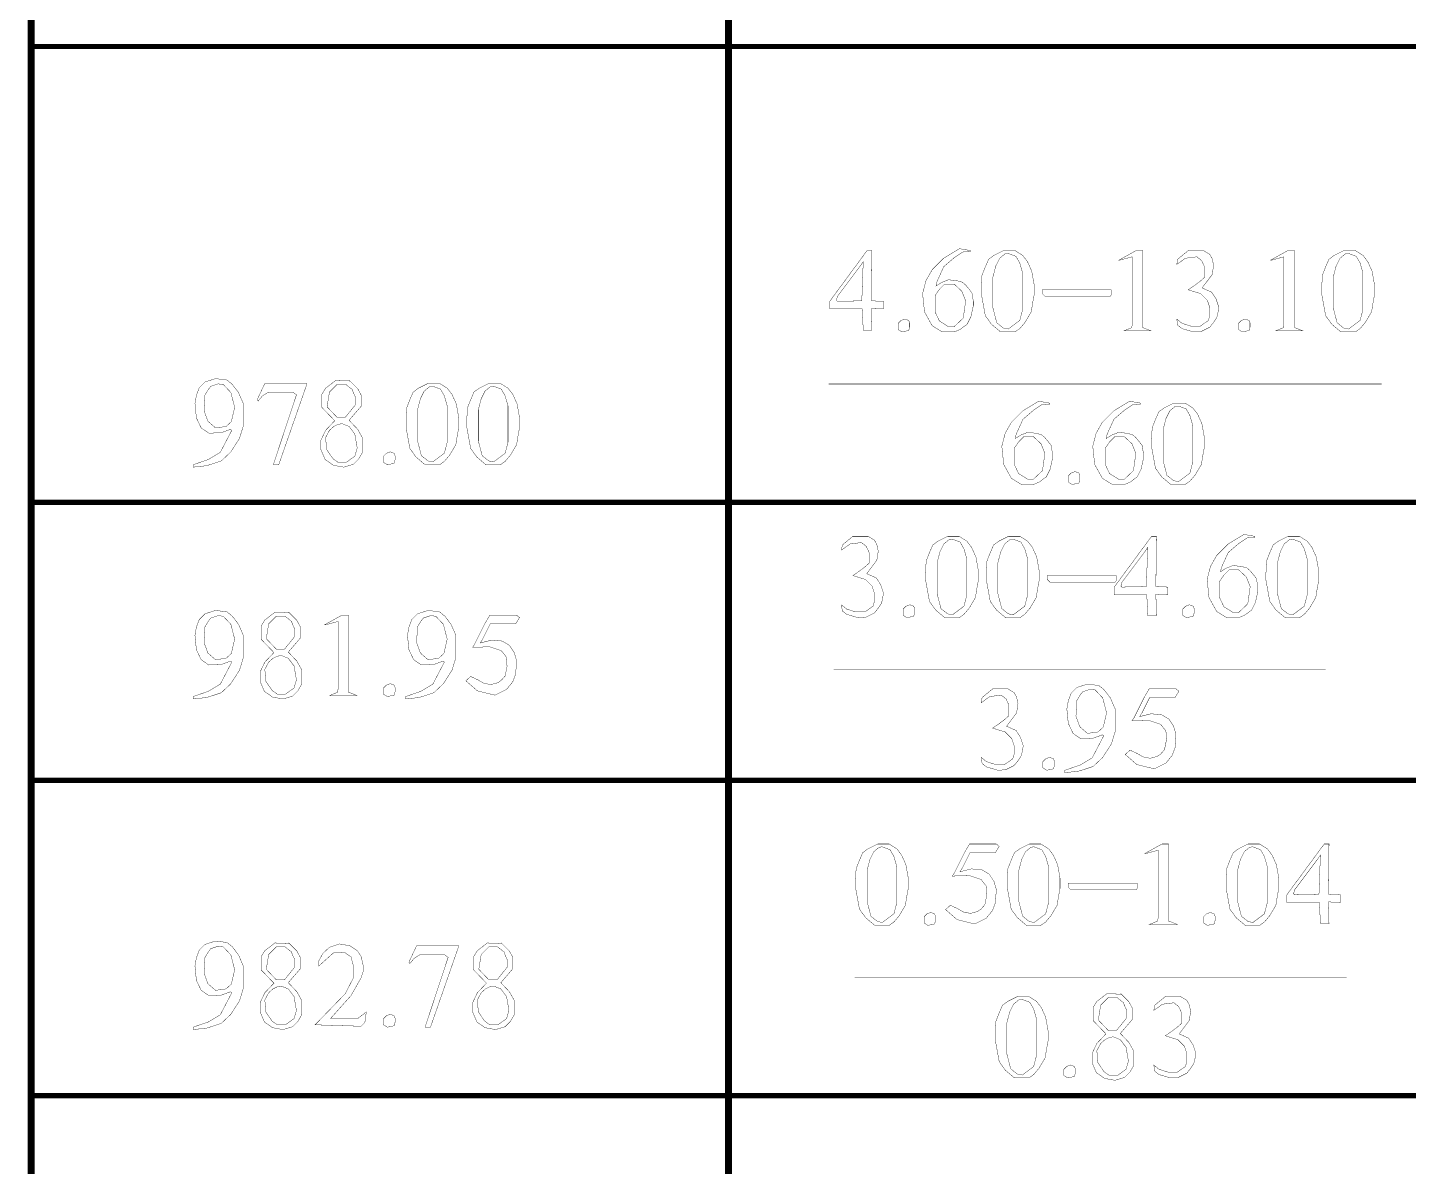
# Model space of a CAD drawing. Extents: x 94 to 452, y -72 to 1042.
# Drawn here: x 146.13 to 185.72, y 226.56 to 259.22 of the extents above; entities that cross this region are included whole.
import ezdxf

# ---------------------------------------------------------------- set-up
doc = ezdxf.new("R2010")
doc.units = 0
doc.header["$MEASUREMENT"] = 0
doc.layers.add('TREE_LAYER', color=7, linetype='Continuous')

msp = doc.modelspace()

# ---------------------------------------------------------------- linework, layer by layer
at = {"layer": 'TREE_LAYER'}
for points, const_width, elevation in [([(146.22612, 324.946668), (146.22612, 219.464371)], 0.2, 105.482297), ([(146.22612, 281.747003), (146.22612, 258.676682)], 0.2, 23.070321), ([(166.22612, 281.747003), (166.22612, 258.676682)], 0.2, 23.070321), ([(146.22612, 258.676682), (146.22612, 245.605679)], 0.2, 13.071003), ([(146.22612, 258.676682), (166.22612, 258.676682)], 0.15, 20), ([(166.22612, 258.676682), (166.22612, 245.605679)], 0.2, 13.071003), ([(166.22612, 258.676682), (186.22612, 258.676682)], 0.15, 20), ([(170.333803, 252.825144), (170.196548, 252.825144), (169.12596, 251.370242), (169.12596, 251.150635), (170.059293, 251.150635), (170.086744, 250.546713), (170.333803, 250.546713), (170.320077, 251.16436), (170.663215, 251.150635), (170.663215, 251.370242), (170.320077, 251.383968), (170.333803, 252.825144), (170.333803, 252.825144)], 0.01, 956), ([(173.161254, 252.825144), (172.845568, 252.880046), (172.392626, 252.605537), (172.063215, 252.276125), (171.884783, 251.960438), (171.788705, 251.58985), (171.843607, 251.068282), (172.063215, 250.670242), (172.35145, 250.491811), (172.694587, 250.491811), (172.859293, 250.560438), (173.065175, 250.711419), (173.174979, 250.931027), (173.243607, 251.246713), (173.243607, 251.370242), (173.20243, 251.617301), (173.092626, 251.754556), (173.023999, 251.836909), (172.927921, 251.919262), (172.77694, 251.960438), (172.529881, 251.987889), (172.323999, 251.905537), (172.173019, 251.809458), (172.20047, 251.932987), (172.392626, 252.358478), (172.406352, 252.372203), (172.694587, 252.619262), (172.941646, 252.783968), (172.941646, 252.783968), (173.161254, 252.797693), (173.161254, 252.825144), (173.161254, 252.825144)], 0.01, 956), ([(174.437724, 252.825144), (174.108313, 252.825144), (173.833803, 252.687889), (173.682823, 252.578086), (173.586744, 252.358478), (173.490666, 252.111419), (173.47694, 251.782007), (173.47694, 251.562399), (173.586744, 250.958478), (173.765175, 250.711419), (174.02596, 250.491811), (174.437724, 250.491811), (174.437724, 250.491811), (174.574979, 250.587889), (174.72596, 250.766321), (174.904391, 251.068282), (174.945568, 251.329066), (174.986744, 251.548674), (174.986744, 251.658478), (174.986744, 251.850635), (174.918117, 252.234948), (174.794587, 252.509458), (174.657332, 252.687889), (174.437724, 252.825144), (174.437724, 252.825144)], 0.01, 956), ([(174.218117, 252.742791), (174.245568, 252.742791), (174.465175, 252.660438), (174.574979, 252.468282), (174.657332, 252.180046), (174.657332, 251.136909), (174.574979, 250.821223), (174.245568, 250.574164), (174.108313, 250.601615), (173.916156, 250.752595), (173.806352, 251.178086), (173.806352, 252.070242), (173.888705, 252.385929), (173.998509, 252.605537), (174.149489, 252.729066), (174.218117, 252.742791), (174.218117, 252.742791)], 0.01, 956), ([(178.10243, 252.825144), (177.910273, 252.825144), (177.416156, 252.550635), (177.443607, 252.550635), (177.80047, 252.646713), (177.80047, 252.399654), (177.80047, 250.711419), (177.786744, 250.61534), (177.553411, 250.519262), (178.349489, 250.519262), (178.143607, 250.601615), (178.10243, 250.61534), (178.10243, 250.697693), (178.10243, 252.825144), (178.10243, 252.825144)], 0.01, 956), ([(179.845568, 252.825144), (179.406352, 252.825144), (179.104391, 252.578086), (179.07694, 252.427105), (179.323999, 252.605537), (179.653411, 252.646713), (179.790666, 252.536909), (179.873019, 252.358478), (179.873019, 252.056517), (179.749489, 251.946713), (179.584783, 251.823184), (179.406352, 251.699654), (179.763215, 251.58985), (179.955372, 251.397693), (180.023999, 251.191811), (180.023999, 250.958478), (179.982823, 250.821223), (179.749489, 250.656517), (179.488705, 250.656517), (179.227921, 250.73887), (179.07694, 250.862399), (179.104391, 250.683968), (179.227921, 250.587889), (179.557332, 250.491811), (179.77694, 250.505537), (180.023999, 250.629066), (180.133803, 250.766321), (180.216156, 250.88985), (180.243607, 250.972203), (180.284783, 251.191811), (180.20243, 251.43887), (180.078901, 251.631027), (179.804391, 251.754556), (180.092626, 252.13887), (180.133803, 252.399654), (180.092626, 252.591811), (180.023999, 252.71534), (179.845568, 252.825144), (179.845568, 252.825144)], 0.01, 956), ([(182.453411, 252.825144), (182.261254, 252.825144), (181.767136, 252.550635), (181.794587, 252.550635), (182.15145, 252.646713), (182.15145, 252.399654), (182.15145, 250.711419), (182.137724, 250.61534), (181.904391, 250.519262), (182.70047, 250.519262), (182.494587, 250.601615), (182.453411, 250.61534), (182.453411, 250.697693), (182.453411, 252.825144), (182.453411, 252.825144)], 0.01, 956), ([(184.196548, 252.825144), (183.867136, 252.825144), (183.592626, 252.687889), (183.441646, 252.578086), (183.345568, 252.358478), (183.249489, 252.111419), (183.235764, 251.782007), (183.235764, 251.562399), (183.345568, 250.958478), (183.523999, 250.711419), (183.784783, 250.491811), (184.196548, 250.491811), (184.196548, 250.491811), (184.333803, 250.587889), (184.484783, 250.766321), (184.663215, 251.068282), (184.704391, 251.329066), (184.745568, 251.548674), (184.745568, 251.658478), (184.745568, 251.850635), (184.67694, 252.234948), (184.553411, 252.509458), (184.416156, 252.687889), (184.196548, 252.825144), (184.196548, 252.825144)], 0.01, 956), ([(183.97694, 252.742791), (184.004391, 252.742791), (184.223999, 252.660438), (184.333803, 252.468282), (184.416156, 252.180046), (184.416156, 251.136909), (184.333803, 250.821223), (184.004391, 250.574164), (183.867136, 250.601615), (183.674979, 250.752595), (183.565175, 251.178086), (183.565175, 252.070242), (183.647528, 252.385929), (183.757332, 252.605537), (183.908313, 252.729066), (183.97694, 252.742791), (183.97694, 252.742791)], 0.01, 956), ([(170.004391, 252.385929), (170.086744, 252.509458), (170.045568, 251.383968), (169.345568, 251.370242), (169.318117, 251.397693), (169.345568, 251.507497), (170.004391, 252.385929), (170.004391, 252.385929)], 0.01, 956), ([(172.35145, 251.795733), (172.420077, 251.86436), (172.694587, 251.86436), (172.914195, 251.658478), (173.023999, 251.383968), (172.955372, 250.88985), (172.694587, 250.642791), (172.529881, 250.642791), (172.269097, 250.807497), (172.145568, 251.068282), (172.145568, 251.534948), (172.282823, 251.727105), (172.35145, 251.795733), (172.35145, 251.795733)], 0.01, 956), ([(177.196548, 251.699654), (175.220077, 251.699654), (175.220077, 251.58985), (175.30243, 251.507497), (177.169097, 251.507497), (177.196548, 251.548674), (177.196548, 251.699654), (177.196548, 251.699654)], 0.01, 956), ([(171.390666, 250.821223), (171.280862, 250.862399), (171.171058, 250.821223), (171.088705, 250.73887), (171.088705, 250.560438), (171.198509, 250.491811), (171.390666, 250.532987), (171.418117, 250.629066), (171.418117, 250.642791), (171.418117, 250.752595), (171.390666, 250.821223), (171.390666, 250.821223)], 0.01, 956), ([(181.149489, 250.821223), (181.039685, 250.862399), (180.929881, 250.821223), (180.847528, 250.73887), (180.847528, 250.560438), (180.957332, 250.491811), (181.149489, 250.532987), (181.17694, 250.629066), (181.17694, 250.642791), (181.17694, 250.752595), (181.149489, 250.821223), (181.149489, 250.821223)], 0.01, 956), ([(151.843924, 249.112306), (151.514512, 249.153482), (151.212552, 249.057404), (151.047846, 248.892698), (150.965493, 248.67309), (150.924316, 248.439757), (150.965493, 248.027992), (151.102748, 247.739757), (151.322356, 247.588776), (151.679218, 247.602502), (151.940003, 247.69858), (151.981179, 247.671129), (151.651767, 247.039757), (151.30863, 246.833874), (150.869414, 246.682894), (150.869414, 246.614266), (151.253728, 246.655443), (151.432159, 246.710345), (151.679218, 246.792698), (151.926277, 247.026031), (151.953728, 247.053482), (152.200787, 247.437796), (152.310591, 247.794659), (152.310591, 248.439757), (152.173336, 248.755443), (151.994905, 248.988776), (151.843924, 249.112306), (151.843924, 249.112306)], 0.01, 957), ([(155.35765, 249.084855), (154.95961, 249.09858), (154.671375, 248.878972), (154.561571, 248.700541), (154.561571, 248.329953), (154.932159, 247.945639), (154.671375, 247.671129), (154.53412, 247.382894), (154.53412, 247.12211), (154.65765, 246.833874), (154.890983, 246.669168), (155.192944, 246.614266), (155.467454, 246.696619), (155.618434, 246.8476), (155.728238, 247.039757), (155.728238, 247.451521), (155.590983, 247.69858), (155.343924, 247.959365), (155.687061, 248.357404), (155.687061, 248.686816), (155.590983, 248.865247), (155.35765, 249.09858), (155.35765, 249.084855)], 0.01, 957), ([(151.500787, 248.975051), (151.58314, 249.002502), (151.73412, 248.988776), (151.953728, 248.755443), (152.063532, 248.329953), (151.967454, 247.918188), (151.816473, 247.780933), (151.514512, 247.739757), (151.294905, 247.931914), (151.185101, 248.233874), (151.212552, 248.686816), (151.322356, 248.865247), (151.336081, 248.878972), (151.377258, 248.933874), (151.500787, 248.975051), (151.500787, 248.975051)], 0.01, 957), ([(154.136081, 249.016227), (152.928238, 249.016227), (152.70863, 248.549561), (152.70863, 248.549561), (152.736081, 248.508384), (152.85961, 248.659365), (153.038042, 248.769168), (153.724316, 248.769168), (153.83412, 248.686816), (153.175297, 246.696619), (153.175297, 246.682894), (153.326277, 246.682894), (154.136081, 249.002502), (154.136081, 249.016227), (154.136081, 249.016227)], 0.01, 957), ([(154.987061, 248.975051), (155.000787, 248.988776), (155.247846, 248.988776), (155.440003, 248.837796), (155.453728, 248.782894), (155.522356, 248.631914), (155.522356, 248.39858), (155.23412, 248.041717), (155.000787, 248.041717), (154.712552, 248.343678), (154.781179, 248.769168), (154.987061, 248.975051), (154.987061, 248.975051)], 0.01, 957), ([(157.938042, 249.016227), (157.60863, 249.016227), (157.33412, 248.878972), (157.18314, 248.769168), (157.087061, 248.549561), (156.990983, 248.302502), (156.977258, 247.97309), (156.977258, 247.753482), (157.087061, 247.149561), (157.265493, 246.902502), (157.526277, 246.682894), (157.938042, 246.682894), (157.938042, 246.682894), (158.075297, 246.778972), (158.226277, 246.957404), (158.404709, 247.259365), (158.445885, 247.520149), (158.487061, 247.739757), (158.487061, 247.849561), (158.487061, 248.041717), (158.418434, 248.426031), (158.294905, 248.700541), (158.15765, 248.878972), (157.938042, 249.016227), (157.938042, 249.016227)], 0.01, 957), ([(157.718434, 248.933874), (157.745885, 248.933874), (157.965493, 248.851521), (158.075297, 248.659365), (158.15765, 248.371129), (158.15765, 247.327992), (158.075297, 247.012306), (157.745885, 246.765247), (157.60863, 246.792698), (157.416473, 246.943678), (157.306669, 247.369168), (157.306669, 248.261325), (157.389022, 248.577012), (157.498826, 248.796619), (157.649807, 248.920149), (157.718434, 248.933874), (157.718434, 248.933874)], 0.01, 957), ([(159.681179, 249.016227), (159.351767, 249.016227), (159.077258, 248.878972), (158.926277, 248.769168), (158.830199, 248.549561), (158.73412, 248.302502), (158.720395, 247.97309), (158.720395, 247.753482), (158.830199, 247.149561), (159.00863, 246.902502), (159.269414, 246.682894), (159.681179, 246.682894), (159.681179, 246.682894), (159.818434, 246.778972), (159.969414, 246.957404), (160.147846, 247.259365), (160.189022, 247.520149), (160.230199, 247.739757), (160.230199, 247.849561), (160.230199, 248.041717), (160.161571, 248.426031), (160.038042, 248.700541), (159.900787, 248.878972), (159.681179, 249.016227), (159.681179, 249.016227)], 0.01, 957), ([(159.461571, 248.933874), (159.489022, 248.933874), (159.70863, 248.851521), (159.818434, 248.659365), (159.900787, 248.371129), (159.900787, 247.327992), (159.818434, 247.012306), (159.489022, 246.765247), (159.351767, 246.792698), (159.15961, 246.943678), (159.049807, 247.369168), (159.049807, 248.261325), (159.132159, 248.577012), (159.241963, 248.796619), (159.392944, 248.920149), (159.461571, 248.933874), (159.461571, 248.933874)], 0.01, 957), ([(169.098509, 248.999164), (184.95145, 248.999164)], 0.01, 956), ([(175.432823, 248.450144), (175.117136, 248.505046), (174.664195, 248.230537), (174.334783, 247.901125), (174.156352, 247.585438), (174.060273, 247.21485), (174.115175, 246.693282), (174.334783, 246.295242), (174.623019, 246.116811), (174.966156, 246.116811), (175.130862, 246.185438), (175.336744, 246.336419), (175.446548, 246.556027), (175.515175, 246.871713), (175.515175, 246.995242), (175.473999, 247.242301), (175.364195, 247.379556), (175.295568, 247.461909), (175.199489, 247.544262), (175.048509, 247.585438), (174.80145, 247.612889), (174.595568, 247.530537), (174.444587, 247.434458), (174.472038, 247.557987), (174.664195, 247.983478), (174.677921, 247.997203), (174.966156, 248.244262), (175.213215, 248.408968), (175.213215, 248.408968), (175.432823, 248.422693), (175.432823, 248.450144), (175.432823, 248.450144)], 0.01, 956), ([(178.040666, 248.450144), (177.724979, 248.505046), (177.272038, 248.230537), (176.942626, 247.901125), (176.764195, 247.585438), (176.668117, 247.21485), (176.723019, 246.693282), (176.942626, 246.295242), (177.230862, 246.116811), (177.573999, 246.116811), (177.738705, 246.185438), (177.944587, 246.336419), (178.054391, 246.556027), (178.123019, 246.871713), (178.123019, 246.995242), (178.081842, 247.242301), (177.972038, 247.379556), (177.903411, 247.461909), (177.807332, 247.544262), (177.656352, 247.585438), (177.409293, 247.612889), (177.203411, 247.530537), (177.05243, 247.434458), (177.079881, 247.557987), (177.272038, 247.983478), (177.285764, 247.997203), (177.573999, 248.244262), (177.821058, 248.408968), (177.821058, 248.408968), (178.040666, 248.422693), (178.040666, 248.450144), (178.040666, 248.450144)], 0.01, 956), ([(179.317136, 248.450144), (178.987724, 248.450144), (178.713215, 248.312889), (178.562234, 248.203086), (178.466156, 247.983478), (178.370077, 247.736419), (178.356352, 247.407007), (178.356352, 247.187399), (178.466156, 246.583478), (178.644587, 246.336419), (178.905372, 246.116811), (179.317136, 246.116811), (179.317136, 246.116811), (179.454391, 246.212889), (179.605372, 246.391321), (179.783803, 246.693282), (179.824979, 246.954066), (179.866156, 247.173674), (179.866156, 247.283478), (179.866156, 247.475635), (179.797528, 247.859948), (179.673999, 248.134458), (179.536744, 248.312889), (179.317136, 248.450144), (179.317136, 248.450144)], 0.01, 956), ([(179.097528, 248.367791), (179.124979, 248.367791), (179.344587, 248.285438), (179.454391, 248.093282), (179.536744, 247.805046), (179.536744, 246.761909), (179.454391, 246.446223), (179.124979, 246.199164), (178.987724, 246.226615), (178.795568, 246.377595), (178.685764, 246.803086), (178.685764, 247.695242), (178.768117, 248.010929), (178.877921, 248.230537), (179.028901, 248.354066), (179.097528, 248.367791), (179.097528, 248.367791)], 0.01, 956), ([(155.138042, 247.863286), (155.343924, 247.780933), (155.50863, 247.561325), (155.577258, 247.163286), (155.50863, 246.929953), (155.261571, 246.751521), (155.028238, 246.751521), (154.877258, 246.861325), (154.698826, 247.12211), (154.671375, 247.465247), (154.781179, 247.671129), (154.904709, 247.780933), (155.014512, 247.835835), (155.138042, 247.863286)], 0.01, 957), ([(174.623019, 247.420733), (174.691646, 247.48936), (174.966156, 247.48936), (175.185764, 247.283478), (175.295568, 247.008968), (175.22694, 246.51485), (174.966156, 246.267791), (174.80145, 246.267791), (174.540666, 246.432497), (174.417136, 246.693282), (174.417136, 247.159948), (174.554391, 247.352105), (174.623019, 247.420733), (174.623019, 247.420733)], 0.01, 956), ([(177.230862, 247.420733), (177.299489, 247.48936), (177.573999, 247.48936), (177.793607, 247.283478), (177.903411, 247.008968), (177.834783, 246.51485), (177.573999, 246.267791), (177.409293, 246.267791), (177.148509, 246.432497), (177.024979, 246.693282), (177.024979, 247.159948), (177.162234, 247.352105), (177.230862, 247.420733), (177.230862, 247.420733)], 0.01, 956), ([(156.63412, 247.012306), (156.524316, 247.053482), (156.414512, 247.012306), (156.332159, 246.929953), (156.332159, 246.751521), (156.441963, 246.682894), (156.63412, 246.72407), (156.661571, 246.820149), (156.661571, 246.833874), (156.661571, 246.943678), (156.63412, 247.012306), (156.63412, 247.012306)], 0.01, 957), ([(176.270077, 246.446223), (176.160273, 246.487399), (176.05047, 246.446223), (175.968117, 246.36387), (175.968117, 246.185438), (176.077921, 246.116811), (176.270077, 246.157987), (176.297528, 246.254066), (176.297528, 246.267791), (176.297528, 246.377595), (176.270077, 246.446223), (176.270077, 246.446223)], 0.01, 956), ([(146.22612, 245.605679), (146.22612, 237.632367)], 0.2, 7.973312), ([(146.22612, 245.605679), (166.22612, 245.605679)], 0.15, 20), ([(166.22612, 245.605679), (166.22612, 237.632367)], 0.2, 7.973312), ([(166.22612, 245.605679), (186.22612, 245.605679)], 0.15, 20), ([(181.319408, 244.630783), (181.003721, 244.685685), (180.55078, 244.411175), (180.221368, 244.081763), (180.042937, 243.766077), (179.946859, 243.395489), (180.001761, 242.87392), (180.221368, 242.475881), (180.509604, 242.29745), (180.852741, 242.29745), (181.017447, 242.366077), (181.223329, 242.517057), (181.333133, 242.736665), (181.401761, 243.052352), (181.401761, 243.175881), (181.360584, 243.42294), (181.25078, 243.560195), (181.182153, 243.642548), (181.086074, 243.724901), (180.935094, 243.766077), (180.688035, 243.793528), (180.482153, 243.711175), (180.331172, 243.615097), (180.358623, 243.738626), (180.55078, 244.164116), (180.564506, 244.177842), (180.852741, 244.424901), (181.0998, 244.589606), (181.0998, 244.589606), (181.319408, 244.603332), (181.319408, 244.630783), (181.319408, 244.630783)], 0.01, 959), ([(170.229212, 244.630783), (169.789996, 244.630783), (169.488035, 244.383724), (169.460584, 244.232744), (169.707643, 244.411175), (170.037055, 244.452352), (170.17431, 244.342548), (170.256663, 244.164116), (170.256663, 243.862155), (170.133133, 243.752352), (169.968427, 243.628822), (169.789996, 243.505293), (170.146859, 243.395489), (170.339016, 243.203332), (170.407643, 242.99745), (170.407643, 242.764116), (170.366466, 242.626861), (170.133133, 242.462155), (169.872349, 242.462155), (169.611565, 242.544508), (169.460584, 242.668038), (169.488035, 242.489606), (169.611565, 242.393528), (169.940976, 242.29745), (170.160584, 242.311175), (170.407643, 242.434704), (170.517447, 242.571959), (170.5998, 242.695489), (170.627251, 242.777842), (170.668427, 242.99745), (170.586074, 243.244508), (170.462545, 243.436665), (170.188035, 243.560195), (170.47627, 243.944508), (170.517447, 244.205293), (170.47627, 244.39745), (170.407643, 244.520979), (170.229212, 244.630783), (170.229212, 244.630783)], 0.01, 959), ([(172.837055, 244.630783), (172.507643, 244.630783), (172.233133, 244.493528), (172.082153, 244.383724), (171.986074, 244.164116), (171.889996, 243.917057), (171.87627, 243.587646), (171.87627, 243.368038), (171.986074, 242.764116), (172.164506, 242.517057), (172.42529, 242.29745), (172.837055, 242.29745), (172.837055, 242.29745), (172.97431, 242.393528), (173.12529, 242.571959), (173.303721, 242.87392), (173.344898, 243.134704), (173.386074, 243.354312), (173.386074, 243.464116), (173.386074, 243.656273), (173.317447, 244.040587), (173.193917, 244.315097), (173.056663, 244.493528), (172.837055, 244.630783), (172.837055, 244.630783)], 0.01, 959), ([(172.617447, 244.54843), (172.644898, 244.54843), (172.864506, 244.466077), (172.97431, 244.27392), (173.056663, 243.985685), (173.056663, 242.942548), (172.97431, 242.626861), (172.644898, 242.379802), (172.507643, 242.407253), (172.315486, 242.558234), (172.205682, 242.983724), (172.205682, 243.875881), (172.288035, 244.191567), (172.397839, 244.411175), (172.548819, 244.534704), (172.617447, 244.54843), (172.617447, 244.54843)], 0.01, 959), ([(174.580192, 244.630783), (174.25078, 244.630783), (173.97627, 244.493528), (173.82529, 244.383724), (173.729212, 244.164116), (173.633133, 243.917057), (173.619408, 243.587646), (173.619408, 243.368038), (173.729212, 242.764116), (173.907643, 242.517057), (174.168427, 242.29745), (174.580192, 242.29745), (174.580192, 242.29745), (174.717447, 242.393528), (174.868427, 242.571959), (175.046859, 242.87392), (175.088035, 243.134704), (175.129212, 243.354312), (175.129212, 243.464116), (175.129212, 243.656273), (175.060584, 244.040587), (174.937055, 244.315097), (174.7998, 244.493528), (174.580192, 244.630783), (174.580192, 244.630783)], 0.01, 959), ([(174.360584, 244.54843), (174.388035, 244.54843), (174.607643, 244.466077), (174.717447, 244.27392), (174.7998, 243.985685), (174.7998, 242.942548), (174.717447, 242.626861), (174.388035, 242.379802), (174.25078, 242.407253), (174.058623, 242.558234), (173.948819, 242.983724), (173.948819, 243.875881), (174.031172, 244.191567), (174.140976, 244.411175), (174.291957, 244.534704), (174.360584, 244.54843), (174.360584, 244.54843)], 0.01, 959), ([(178.491957, 244.630783), (178.354702, 244.630783), (177.284114, 243.175881), (177.284114, 242.956273), (178.217447, 242.956273), (178.244898, 242.352352), (178.491957, 242.352352), (178.478231, 242.969999), (178.821368, 242.956273), (178.821368, 243.175881), (178.478231, 243.189606), (178.491957, 244.630783), (178.491957, 244.630783)], 0.01, 959), ([(178.162545, 244.191567), (178.244898, 244.315097), (178.203721, 243.189606), (177.503721, 243.175881), (177.47627, 243.203332), (177.503721, 243.313136), (178.162545, 244.191567), (178.162545, 244.191567)], 0.01, 959), ([(182.595878, 244.630783), (182.266466, 244.630783), (181.991957, 244.493528), (181.840976, 244.383724), (181.744898, 244.164116), (181.648819, 243.917057), (181.635094, 243.587646), (181.635094, 243.368038), (181.744898, 242.764116), (181.923329, 242.517057), (182.184114, 242.29745), (182.595878, 242.29745), (182.595878, 242.29745), (182.733133, 242.393528), (182.884114, 242.571959), (183.062545, 242.87392), (183.103721, 243.134704), (183.144898, 243.354312), (183.144898, 243.464116), (183.144898, 243.656273), (183.07627, 244.040587), (182.952741, 244.315097), (182.815486, 244.493528), (182.595878, 244.630783), (182.595878, 244.630783)], 0.01, 959), ([(182.37627, 244.54843), (182.403721, 244.54843), (182.623329, 244.466077), (182.733133, 244.27392), (182.815486, 243.985685), (182.815486, 242.942548), (182.733133, 242.626861), (182.403721, 242.379802), (182.266466, 242.407253), (182.07431, 242.558234), (181.964506, 242.983724), (181.964506, 243.875881), (182.046859, 244.191567), (182.156663, 244.411175), (182.307643, 244.534704), (182.37627, 244.54843), (182.37627, 244.54843)], 0.01, 959), ([(177.339016, 243.505293), (175.362545, 243.505293), (175.362545, 243.395489), (175.444898, 243.313136), (177.311565, 243.313136), (177.339016, 243.354312), (177.339016, 243.505293), (177.339016, 243.505293)], 0.01, 959), ([(180.509604, 243.601371), (180.578231, 243.669999), (180.852741, 243.669999), (181.072349, 243.464116), (181.182153, 243.189606), (181.113525, 242.695489), (180.852741, 242.44843), (180.688035, 242.44843), (180.427251, 242.613136), (180.303721, 242.87392), (180.303721, 243.340587), (180.440976, 243.532744), (180.509604, 243.601371), (180.509604, 243.601371)], 0.01, 959), ([(151.843924, 242.464593), (151.514512, 242.50577), (151.212552, 242.409691), (151.047846, 242.244985), (150.965493, 242.025378), (150.924316, 241.792044), (150.965493, 241.380279), (151.102748, 241.092044), (151.322356, 240.941064), (151.679218, 240.954789), (151.940003, 241.050868), (151.981179, 241.023417), (151.651767, 240.392044), (151.30863, 240.186162), (150.869414, 240.035181), (150.869414, 239.966554), (151.253728, 240.00773), (151.432159, 240.062632), (151.679218, 240.144985), (151.926277, 240.378319), (151.953728, 240.40577), (152.200787, 240.790083), (152.310591, 241.146946), (152.310591, 241.792044), (152.173336, 242.10773), (151.994905, 242.341064), (151.843924, 242.464593), (151.843924, 242.464593)], 0.01, 958), ([(151.500787, 242.327338), (151.58314, 242.354789), (151.73412, 242.341064), (151.953728, 242.10773), (152.063532, 241.68224), (151.967454, 241.270476), (151.816473, 241.133221), (151.514512, 241.092044), (151.294905, 241.284201), (151.185101, 241.586162), (151.212552, 242.039103), (151.322356, 242.217534), (151.336081, 242.23126), (151.377258, 242.286162), (151.500787, 242.327338), (151.500787, 242.327338)], 0.01, 958), ([(153.614512, 242.437142), (153.216473, 242.450868), (152.928238, 242.23126), (152.818434, 242.052829), (152.818434, 241.68224), (153.189022, 241.297927), (152.928238, 241.023417), (152.790983, 240.735181), (152.790983, 240.474397), (152.914512, 240.186162), (153.147846, 240.021456), (153.449807, 239.966554), (153.724316, 240.048907), (153.875297, 240.199887), (153.985101, 240.392044), (153.985101, 240.803809), (153.847846, 241.050868), (153.600787, 241.311652), (153.943924, 241.709691), (153.943924, 242.039103), (153.847846, 242.217534), (153.614512, 242.450868), (153.614512, 242.437142)], 0.01, 958), ([(153.243924, 242.327338), (153.25765, 242.341064), (153.504709, 242.341064), (153.696865, 242.190083), (153.710591, 242.135181), (153.779218, 241.984201), (153.779218, 241.750868), (153.490983, 241.394005), (153.25765, 241.394005), (152.969414, 241.695966), (153.038042, 242.121456), (153.243924, 242.327338), (153.243924, 242.327338)], 0.01, 958), ([(155.330199, 242.368515), (155.138042, 242.368515), (154.643924, 242.094005), (154.671375, 242.094005), (155.028238, 242.190083), (155.028238, 241.943025), (155.028238, 240.254789), (155.014512, 240.158711), (154.781179, 240.062632), (155.577258, 240.062632), (155.371375, 240.144985), (155.330199, 240.158711), (155.330199, 240.241064), (155.330199, 242.368515), (155.330199, 242.368515)], 0.01, 958), ([(157.938042, 242.464593), (157.60863, 242.50577), (157.306669, 242.409691), (157.141963, 242.244985), (157.05961, 242.025378), (157.018434, 241.792044), (157.05961, 241.380279), (157.196865, 241.092044), (157.416473, 240.941064), (157.773336, 240.954789), (158.03412, 241.050868), (158.075297, 241.023417), (157.745885, 240.392044), (157.402748, 240.186162), (156.963532, 240.035181), (156.963532, 239.966554), (157.347846, 240.00773), (157.526277, 240.062632), (157.773336, 240.144985), (158.020395, 240.378319), (158.047846, 240.40577), (158.294905, 240.790083), (158.404709, 241.146946), (158.404709, 241.792044), (158.267454, 242.10773), (158.089022, 242.341064), (157.938042, 242.464593), (157.938042, 242.464593)], 0.01, 958), ([(157.594905, 242.327338), (157.677258, 242.354789), (157.828238, 242.341064), (158.047846, 242.10773), (158.15765, 241.68224), (158.061571, 241.270476), (157.910591, 241.133221), (157.60863, 241.092044), (157.389022, 241.284201), (157.279218, 241.586162), (157.306669, 242.039103), (157.416473, 242.217534), (157.430199, 242.23126), (157.471375, 242.286162), (157.594905, 242.327338), (157.594905, 242.327338)], 0.01, 958), ([(160.147846, 242.368515), (159.379218, 242.368515), (159.241963, 242.135181), (158.940003, 241.53126), (158.885101, 241.448907), (159.379218, 241.462632), (159.70863, 241.352829), (159.85961, 241.160672), (159.873336, 240.899887), (159.818434, 240.625378), (159.70863, 240.501848), (159.612552, 240.433221), (159.406669, 240.378319), (159.200787, 240.419495), (159.036081, 240.515574), (158.830199, 240.611652), (158.692944, 240.488123), (159.022356, 240.199887), (159.351767, 240.117534), (159.530199, 240.076358), (159.85961, 240.241064), (160.038042, 240.460672), (160.120395, 240.680279), (160.147846, 241.064593), (160.079218, 241.297927), (159.941963, 241.503809), (159.736081, 241.627338), (159.43412, 241.654789), (159.104709, 241.572436), (159.173336, 241.68224), (159.392944, 242.121456), (160.120395, 242.121456), (160.230199, 242.299887), (160.147846, 242.368515), (160.147846, 242.368515)], 0.01, 958), ([(171.533133, 242.626861), (171.423329, 242.668038), (171.313525, 242.626861), (171.231172, 242.544508), (171.231172, 242.366077), (171.340976, 242.29745), (171.533133, 242.338626), (171.560584, 242.434704), (171.560584, 242.44843), (171.560584, 242.558234), (171.533133, 242.626861), (171.533133, 242.626861)], 0.01, 959), ([(179.548819, 242.626861), (179.439016, 242.668038), (179.329212, 242.626861), (179.246859, 242.544508), (179.246859, 242.366077), (179.356663, 242.29745), (179.548819, 242.338626), (179.57627, 242.434704), (179.57627, 242.44843), (179.57627, 242.558234), (179.548819, 242.626861), (179.548819, 242.626861)], 0.01, 959), ([(153.394905, 241.215574), (153.600787, 241.133221), (153.765493, 240.913613), (153.83412, 240.515574), (153.765493, 240.28224), (153.518434, 240.103809), (153.285101, 240.103809), (153.13412, 240.213613), (152.955689, 240.474397), (152.928238, 240.817534), (153.038042, 241.023417), (153.161571, 241.133221), (153.271375, 241.188123), (153.394905, 241.215574)], 0.01, 958), ([(169.240976, 240.804802), (183.35078, 240.804802)], 0.01, 959), ([(156.63412, 240.364593), (156.524316, 240.40577), (156.414512, 240.364593), (156.332159, 240.28224), (156.332159, 240.103809), (156.441963, 240.035181), (156.63412, 240.076358), (156.661571, 240.172436), (156.661571, 240.186162), (156.661571, 240.295966), (156.63412, 240.364593), (156.63412, 240.364593)], 0.01, 958), ([(176.844898, 240.351861), (176.515486, 240.393038), (176.213525, 240.296959), (176.048819, 240.132253), (175.966466, 239.912646), (175.92529, 239.679312), (175.966466, 239.267548), (176.103721, 238.979312), (176.323329, 238.828332), (176.680192, 238.842057), (176.940976, 238.938136), (176.982153, 238.910685), (176.652741, 238.279312), (176.309604, 238.07343), (175.870388, 237.92245), (175.870388, 237.853822), (176.254702, 237.894999), (176.433133, 237.949901), (176.680192, 238.032253), (176.927251, 238.265587), (176.954702, 238.293038), (177.201761, 238.677352), (177.311565, 239.034214), (177.311565, 239.679312), (177.17431, 239.994999), (176.995878, 240.228332), (176.844898, 240.351861), (176.844898, 240.351861)], 0.01, 959), ([(174.237055, 240.255783), (173.797839, 240.255783), (173.495878, 240.008724), (173.468427, 239.857744), (173.715486, 240.036175), (174.044898, 240.077352), (174.182153, 239.967548), (174.264506, 239.789116), (174.264506, 239.487155), (174.140976, 239.377352), (173.97627, 239.253822), (173.797839, 239.130293), (174.154702, 239.020489), (174.346859, 238.828332), (174.415486, 238.62245), (174.415486, 238.389116), (174.37431, 238.251861), (174.140976, 238.087155), (173.880192, 238.087155), (173.619408, 238.169508), (173.468427, 238.293038), (173.495878, 238.114606), (173.619408, 238.018528), (173.948819, 237.92245), (174.168427, 237.936175), (174.415486, 238.059704), (174.52529, 238.196959), (174.607643, 238.320489), (174.635094, 238.402842), (174.67627, 238.62245), (174.593917, 238.869508), (174.470388, 239.061665), (174.195878, 239.185195), (174.484114, 239.569508), (174.52529, 239.830293), (174.484114, 240.02245), (174.415486, 240.145979), (174.237055, 240.255783), (174.237055, 240.255783)], 0.01, 959), ([(176.501761, 240.214606), (176.584114, 240.242057), (176.735094, 240.228332), (176.954702, 239.994999), (177.064506, 239.569508), (176.968427, 239.157744), (176.817447, 239.020489), (176.515486, 238.979312), (176.295878, 239.171469), (176.186074, 239.47343), (176.213525, 239.926371), (176.323329, 240.104802), (176.337055, 240.118528), (176.378231, 240.17343), (176.501761, 240.214606), (176.501761, 240.214606)], 0.01, 959), ([(179.054702, 240.255783), (178.286074, 240.255783), (178.148819, 240.02245), (177.846859, 239.418528), (177.791957, 239.336175), (178.286074, 239.349901), (178.615486, 239.240097), (178.766466, 239.04794), (178.780192, 238.787155), (178.72529, 238.512646), (178.615486, 238.389116), (178.519408, 238.320489), (178.313525, 238.265587), (178.107643, 238.306763), (177.942937, 238.402842), (177.737055, 238.49892), (177.5998, 238.375391), (177.929212, 238.087155), (178.258623, 238.004802), (178.437055, 237.963626), (178.766466, 238.128332), (178.944898, 238.34794), (179.027251, 238.567548), (179.054702, 238.951861), (178.986074, 239.185195), (178.848819, 239.391077), (178.642937, 239.514606), (178.340976, 239.542057), (178.011565, 239.459704), (178.080192, 239.569508), (178.2998, 240.008724), (179.027251, 240.008724), (179.137055, 240.187155), (179.054702, 240.255783), (179.054702, 240.255783)], 0.01, 959), ([(175.540976, 238.251861), (175.431172, 238.293038), (175.321368, 238.251861), (175.239016, 238.169508), (175.239016, 237.991077), (175.348819, 237.92245), (175.540976, 237.963626), (175.568427, 238.059704), (175.568427, 238.07343), (175.568427, 238.183234), (175.540976, 238.251861), (175.540976, 238.251861)], 0.01, 959), ([(146.22612, 237.632367), (146.22612, 228.587353)], 0.2, 9.045014), ([(146.22612, 237.632367), (166.22612, 237.632367)], 0.15, 20), ([(166.22612, 237.632367), (166.22612, 228.587353)], 0.2, 9.045014), ([(166.22612, 237.632367), (186.22612, 237.632367)], 0.15, 20), ([(170.828652, 235.807749), (170.49924, 235.807749), (170.22473, 235.670494), (170.07375, 235.56069), (169.977671, 235.341082), (169.881593, 235.094024), (169.867868, 234.764612), (169.867868, 234.545004), (169.977671, 233.941082), (170.156103, 233.694024), (170.416887, 233.474416), (170.828652, 233.474416), (170.828652, 233.474416), (170.965907, 233.570494), (171.116887, 233.748926), (171.295319, 234.050886), (171.336495, 234.311671), (171.377671, 234.531278), (171.377671, 234.641082), (171.377671, 234.833239), (171.309044, 235.217553), (171.185515, 235.492063), (171.04826, 235.670494), (170.828652, 235.807749), (170.828652, 235.807749)], 0.01, 960), ([(170.609044, 235.725396), (170.636495, 235.725396), (170.856103, 235.643043), (170.965907, 235.450886), (171.04826, 235.162651), (171.04826, 234.119514), (170.965907, 233.803827), (170.636495, 233.556769), (170.49924, 233.58422), (170.307083, 233.7352), (170.197279, 234.16069), (170.197279, 235.052847), (170.279632, 235.368533), (170.389436, 235.588141), (170.540417, 235.711671), (170.609044, 235.725396), (170.609044, 235.725396)], 0.01, 960), ([(173.903162, 235.807749), (173.134534, 235.807749), (172.997279, 235.574416), (172.695319, 234.970494), (172.640417, 234.888141), (173.134534, 234.901867), (173.463946, 234.792063), (173.614926, 234.599906), (173.628652, 234.339122), (173.57375, 234.064612), (173.463946, 233.941082), (173.367868, 233.872455), (173.161985, 233.817553), (172.956103, 233.858729), (172.791397, 233.954808), (172.585515, 234.050886), (172.44826, 233.927357), (172.777671, 233.639122), (173.107083, 233.556769), (173.285515, 233.515592), (173.614926, 233.680298), (173.793358, 233.899906), (173.875711, 234.119514), (173.903162, 234.503827), (173.834534, 234.737161), (173.697279, 234.943043), (173.491397, 235.066573), (173.189436, 235.094024), (172.860024, 235.011671), (172.928652, 235.121475), (173.14826, 235.56069), (173.875711, 235.56069), (173.985515, 235.739122), (173.903162, 235.807749), (173.903162, 235.807749)], 0.01, 960), ([(175.179632, 235.807749), (174.85022, 235.807749), (174.575711, 235.670494), (174.42473, 235.56069), (174.328652, 235.341082), (174.232573, 235.094024), (174.218848, 234.764612), (174.218848, 234.545004), (174.328652, 233.941082), (174.507083, 233.694024), (174.767868, 233.474416), (175.179632, 233.474416), (175.179632, 233.474416), (175.316887, 233.570494), (175.467868, 233.748926), (175.646299, 234.050886), (175.687475, 234.311671), (175.728652, 234.531278), (175.728652, 234.641082), (175.728652, 234.833239), (175.660024, 235.217553), (175.536495, 235.492063), (175.39924, 235.670494), (175.179632, 235.807749), (175.179632, 235.807749)], 0.01, 960), ([(174.960024, 235.725396), (174.987475, 235.725396), (175.207083, 235.643043), (175.316887, 235.450886), (175.39924, 235.162651), (175.39924, 234.119514), (175.316887, 233.803827), (174.987475, 233.556769), (174.85022, 233.58422), (174.658064, 233.7352), (174.54826, 234.16069), (174.54826, 235.052847), (174.630613, 235.368533), (174.740417, 235.588141), (174.891397, 235.711671), (174.960024, 235.725396), (174.960024, 235.725396)], 0.01, 960), ([(178.844338, 235.807749), (178.652181, 235.807749), (178.158064, 235.533239), (178.185515, 235.533239), (178.542377, 235.629318), (178.542377, 235.382259), (178.542377, 233.694024), (178.528652, 233.597945), (178.295319, 233.501867), (179.091397, 233.501867), (178.885515, 233.58422), (178.844338, 233.597945), (178.844338, 233.680298), (178.844338, 235.807749), (178.844338, 235.807749)], 0.01, 960), ([(181.452181, 235.807749), (181.122769, 235.807749), (180.84826, 235.670494), (180.697279, 235.56069), (180.601201, 235.341082), (180.505122, 235.094024), (180.491397, 234.764612), (180.491397, 234.545004), (180.601201, 233.941082), (180.779632, 233.694024), (181.040417, 233.474416), (181.452181, 233.474416), (181.452181, 233.474416), (181.589436, 233.570494), (181.740417, 233.748926), (181.918848, 234.050886), (181.960024, 234.311671), (182.001201, 234.531278), (182.001201, 234.641082), (182.001201, 234.833239), (181.932573, 235.217553), (181.809044, 235.492063), (181.671789, 235.670494), (181.452181, 235.807749), (181.452181, 235.807749)], 0.01, 960), ([(181.232573, 235.725396), (181.260024, 235.725396), (181.479632, 235.643043), (181.589436, 235.450886), (181.671789, 235.162651), (181.671789, 234.119514), (181.589436, 233.803827), (181.260024, 233.556769), (181.122769, 233.58422), (180.930613, 233.7352), (180.820809, 234.16069), (180.820809, 235.052847), (180.903162, 235.368533), (181.012966, 235.588141), (181.163946, 235.711671), (181.232573, 235.725396), (181.232573, 235.725396)], 0.01, 960), ([(183.442377, 235.807749), (183.305122, 235.807749), (182.234534, 234.352847), (182.234534, 234.133239), (183.167868, 234.133239), (183.195319, 233.529318), (183.442377, 233.529318), (183.428652, 234.146965), (183.771789, 234.133239), (183.771789, 234.352847), (183.428652, 234.366573), (183.442377, 235.807749), (183.442377, 235.807749)], 0.01, 960), ([(183.112966, 235.368533), (183.195319, 235.492063), (183.154142, 234.366573), (182.454142, 234.352847), (182.426691, 234.380298), (182.454142, 234.490102), (183.112966, 235.368533), (183.112966, 235.368533)], 0.01, 960), ([(177.938456, 234.682259), (175.961985, 234.682259), (175.961985, 234.572455), (176.044338, 234.490102), (177.911005, 234.490102), (177.938456, 234.531278), (177.938456, 234.682259), (177.938456, 234.682259)], 0.01, 960), ([(172.132573, 233.803827), (172.022769, 233.845004), (171.912966, 233.803827), (171.830613, 233.721475), (171.830613, 233.543043), (171.940417, 233.474416), (172.132573, 233.515592), (172.160024, 233.611671), (172.160024, 233.625396), (172.160024, 233.7352), (172.132573, 233.803827), (172.132573, 233.803827)], 0.01, 960), ([(180.14826, 233.803827), (180.038456, 233.845004), (179.928652, 233.803827), (179.846299, 233.721475), (179.846299, 233.543043), (179.956103, 233.474416), (180.14826, 233.515592), (180.175711, 233.611671), (180.175711, 233.625396), (180.175711, 233.7352), (180.14826, 233.803827), (180.14826, 233.803827)], 0.01, 960), ([(151.843924, 232.98343), (151.514512, 233.024606), (151.212552, 232.928528), (151.047846, 232.763822), (150.965493, 232.544214), (150.924316, 232.31088), (150.965493, 231.899116), (151.102748, 231.61088), (151.322356, 231.4599), (151.679218, 231.473626), (151.940003, 231.569704), (151.981179, 231.542253), (151.651767, 230.91088), (151.30863, 230.704998), (150.869414, 230.554018), (150.869414, 230.48539), (151.253728, 230.526567), (151.432159, 230.581469), (151.679218, 230.663822), (151.926277, 230.897155), (151.953728, 230.924606), (152.200787, 231.30892), (152.310591, 231.665782), (152.310591, 232.31088), (152.173336, 232.626567), (151.994905, 232.8599), (151.843924, 232.98343), (151.843924, 232.98343)], 0.01, 961), ([(151.500787, 232.846175), (151.58314, 232.873626), (151.73412, 232.8599), (151.953728, 232.626567), (152.063532, 232.201077), (151.967454, 231.789312), (151.816473, 231.652057), (151.514512, 231.61088), (151.294905, 231.803037), (151.185101, 232.104998), (151.212552, 232.557939), (151.322356, 232.736371), (151.336081, 232.750096), (151.377258, 232.804998), (151.500787, 232.846175), (151.500787, 232.846175)], 0.01, 961), ([(153.614512, 232.955979), (153.216473, 232.969704), (152.928238, 232.750096), (152.818434, 232.571665), (152.818434, 232.201077), (153.189022, 231.816763), (152.928238, 231.542253), (152.790983, 231.254018), (152.790983, 230.993233), (152.914512, 230.704998), (153.147846, 230.540292), (153.449807, 230.48539), (153.724316, 230.567743), (153.875297, 230.718724), (153.985101, 230.91088), (153.985101, 231.322645), (153.847846, 231.569704), (153.600787, 231.830488), (153.943924, 232.228528), (153.943924, 232.557939), (153.847846, 232.736371), (153.614512, 232.969704), (153.614512, 232.955979)], 0.01, 961), ([(153.243924, 232.846175), (153.25765, 232.8599), (153.504709, 232.8599), (153.696865, 232.70892), (153.710591, 232.654018), (153.779218, 232.503037), (153.779218, 232.269704), (153.490983, 231.912841), (153.25765, 231.912841), (152.969414, 232.214802), (153.038042, 232.640292), (153.243924, 232.846175), (153.243924, 232.846175)], 0.01, 961), ([(155.371375, 232.887351), (155.069414, 232.942253), (154.781179, 232.846175), (154.589022, 232.667743), (154.479218, 232.461861), (154.479218, 232.31088), (154.890983, 232.681469), (155.220395, 232.695194), (155.398826, 232.571665), (155.467454, 232.31088), (155.467454, 231.967743), (155.23412, 231.514802), (154.369414, 230.622645), (155.687061, 230.581469), (155.796865, 230.691273), (155.838042, 230.993233), (155.590983, 230.801077), (154.890983, 230.801077), (154.80863, 230.801077), (155.398826, 231.4599), (155.687061, 231.967743), (155.728238, 232.091273), (155.769414, 232.214802), (155.769414, 232.242253), (155.741963, 232.352057), (155.700787, 232.530488), (155.687061, 232.58539), (155.590983, 232.736371), (155.577258, 232.750096), (155.371375, 232.887351), (155.371375, 232.887351)], 0.01, 961), ([(158.487061, 232.887351), (157.279218, 232.887351), (157.05961, 232.420684), (157.05961, 232.420684), (157.087061, 232.379508), (157.210591, 232.530488), (157.389022, 232.640292), (158.075297, 232.640292), (158.185101, 232.557939), (157.526277, 230.567743), (157.526277, 230.554018), (157.677258, 230.554018), (158.487061, 232.873626), (158.487061, 232.887351), (158.487061, 232.887351)], 0.01, 961), ([(159.70863, 232.955979), (159.310591, 232.969704), (159.022356, 232.750096), (158.912552, 232.571665), (158.912552, 232.201077), (159.28314, 231.816763), (159.022356, 231.542253), (158.885101, 231.254018), (158.885101, 230.993233), (159.00863, 230.704998), (159.241963, 230.540292), (159.543924, 230.48539), (159.818434, 230.567743), (159.969414, 230.718724), (160.079218, 230.91088), (160.079218, 231.322645), (159.941963, 231.569704), (159.694905, 231.830488), (160.038042, 232.228528), (160.038042, 232.557939), (159.941963, 232.736371), (159.70863, 232.969704), (159.70863, 232.955979)], 0.01, 961), ([(159.338042, 232.846175), (159.351767, 232.8599), (159.598826, 232.8599), (159.790983, 232.70892), (159.804709, 232.654018), (159.873336, 232.503037), (159.873336, 232.269704), (159.585101, 231.912841), (159.351767, 231.912841), (159.063532, 232.214802), (159.132159, 232.640292), (159.338042, 232.846175), (159.338042, 232.846175)], 0.01, 961), ([(153.394905, 231.73441), (153.600787, 231.652057), (153.765493, 231.432449), (153.83412, 231.03441), (153.765493, 230.801077), (153.518434, 230.622645), (153.285101, 230.622645), (153.13412, 230.732449), (152.955689, 230.993233), (152.928238, 231.336371), (153.038042, 231.542253), (153.161571, 231.652057), (153.271375, 231.706959), (153.394905, 231.73441)], 0.01, 961), ([(159.489022, 231.73441), (159.694905, 231.652057), (159.85961, 231.432449), (159.928238, 231.03441), (159.85961, 230.801077), (159.612552, 230.622645), (159.379218, 230.622645), (159.228238, 230.732449), (159.049807, 230.993233), (159.022356, 231.336371), (159.132159, 231.542253), (159.255689, 231.652057), (159.365493, 231.706959), (159.489022, 231.73441)], 0.01, 961), ([(169.840417, 231.981769), (183.95022, 231.981769)], 0.01, 960), ([(174.836495, 231.432749), (174.507083, 231.432749), (174.232573, 231.295494), (174.081593, 231.18569), (173.985515, 230.966082), (173.889436, 230.719024), (173.875711, 230.389612), (173.875711, 230.170004), (173.985515, 229.566082), (174.163946, 229.319024), (174.42473, 229.099416), (174.836495, 229.099416), (174.836495, 229.099416), (174.97375, 229.195494), (175.12473, 229.373926), (175.303162, 229.675886), (175.344338, 229.936671), (175.385515, 230.156278), (175.385515, 230.266082), (175.385515, 230.458239), (175.316887, 230.842553), (175.193358, 231.117063), (175.056103, 231.295494), (174.836495, 231.432749), (174.836495, 231.432749)], 0.01, 960), ([(174.616887, 231.350396), (174.644338, 231.350396), (174.863946, 231.268043), (174.97375, 231.075886), (175.056103, 230.787651), (175.056103, 229.744514), (174.97375, 229.428827), (174.644338, 229.181769), (174.507083, 229.20922), (174.314926, 229.3602), (174.205122, 229.78569), (174.205122, 230.677847), (174.287475, 230.993533), (174.397279, 231.213141), (174.54826, 231.336671), (174.616887, 231.350396), (174.616887, 231.350396)], 0.01, 960), ([(177.471789, 231.501377), (177.07375, 231.515102), (176.785515, 231.295494), (176.675711, 231.117063), (176.675711, 230.746475), (177.046299, 230.362161), (176.785515, 230.087651), (176.64826, 229.799416), (176.64826, 229.538631), (176.771789, 229.250396), (177.005122, 229.08569), (177.307083, 229.030788), (177.581593, 229.113141), (177.732573, 229.264122), (177.842377, 229.456278), (177.842377, 229.868043), (177.705122, 230.115102), (177.458064, 230.375886), (177.801201, 230.773926), (177.801201, 231.103337), (177.705122, 231.281769), (177.471789, 231.515102), (177.471789, 231.501377)], 0.01, 960), ([(177.101201, 231.391573), (177.114926, 231.405298), (177.361985, 231.405298), (177.554142, 231.254318), (177.567868, 231.199416), (177.636495, 231.048435), (177.636495, 230.815102), (177.34826, 230.458239), (177.114926, 230.458239), (176.826691, 230.7602), (176.895319, 231.18569), (177.101201, 231.391573), (177.101201, 231.391573)], 0.01, 960), ([(179.187475, 231.432749), (178.74826, 231.432749), (178.446299, 231.18569), (178.418848, 231.03471), (178.665907, 231.213141), (178.995319, 231.254318), (179.132573, 231.144514), (179.214926, 230.966082), (179.214926, 230.664122), (179.091397, 230.554318), (178.926691, 230.430788), (178.74826, 230.307259), (179.105122, 230.197455), (179.297279, 230.005298), (179.365907, 229.799416), (179.365907, 229.566082), (179.32473, 229.428827), (179.091397, 229.264122), (178.830613, 229.264122), (178.569828, 229.346475), (178.418848, 229.470004), (178.446299, 229.291573), (178.569828, 229.195494), (178.89924, 229.099416), (179.118848, 229.113141), (179.365907, 229.236671), (179.475711, 229.373926), (179.558064, 229.497455), (179.585515, 229.579808), (179.626691, 229.799416), (179.544338, 230.046475), (179.420809, 230.238631), (179.146299, 230.362161), (179.434534, 230.746475), (179.475711, 231.007259), (179.434534, 231.199416), (179.365907, 231.322945), (179.187475, 231.432749), (179.187475, 231.432749)], 0.01, 960), ([(156.63412, 230.88343), (156.524316, 230.924606), (156.414512, 230.88343), (156.332159, 230.801077), (156.332159, 230.622645), (156.441963, 230.554018), (156.63412, 230.595194), (156.661571, 230.691273), (156.661571, 230.704998), (156.661571, 230.814802), (156.63412, 230.88343), (156.63412, 230.88343)], 0.01, 961), ([(177.252181, 230.279808), (177.458064, 230.197455), (177.622769, 229.977847), (177.691397, 229.579808), (177.622769, 229.346475), (177.375711, 229.168043), (177.142377, 229.168043), (176.991397, 229.277847), (176.812966, 229.538631), (176.785515, 229.881769), (176.895319, 230.087651), (177.018848, 230.197455), (177.128652, 230.252357), (177.252181, 230.279808)], 0.01, 960), ([(176.140417, 229.428827), (176.030613, 229.470004), (175.920809, 229.428827), (175.838456, 229.346475), (175.838456, 229.168043), (175.94826, 229.099416), (176.140417, 229.140592), (176.167868, 229.236671), (176.167868, 229.250396), (176.167868, 229.3602), (176.140417, 229.428827), (176.140417, 229.428827)], 0.01, 960), ([(146.22612, 228.587353), (146.22612, 219.464371)], 0.2, 9.122982), ([(146.22612, 228.587353), (166.22612, 228.587353)], 0.15, 20), ([(166.22612, 228.587353), (166.22612, 219.464371)], 0.2, 9.122982), ([(166.22612, 228.587353), (186.22612, 228.587353)], 0.15, 20)]:
    msp.add_lwpolyline(points, dxfattribs=dict(at, const_width=const_width, elevation=elevation))

doc.saveas('drawing.dxf')
